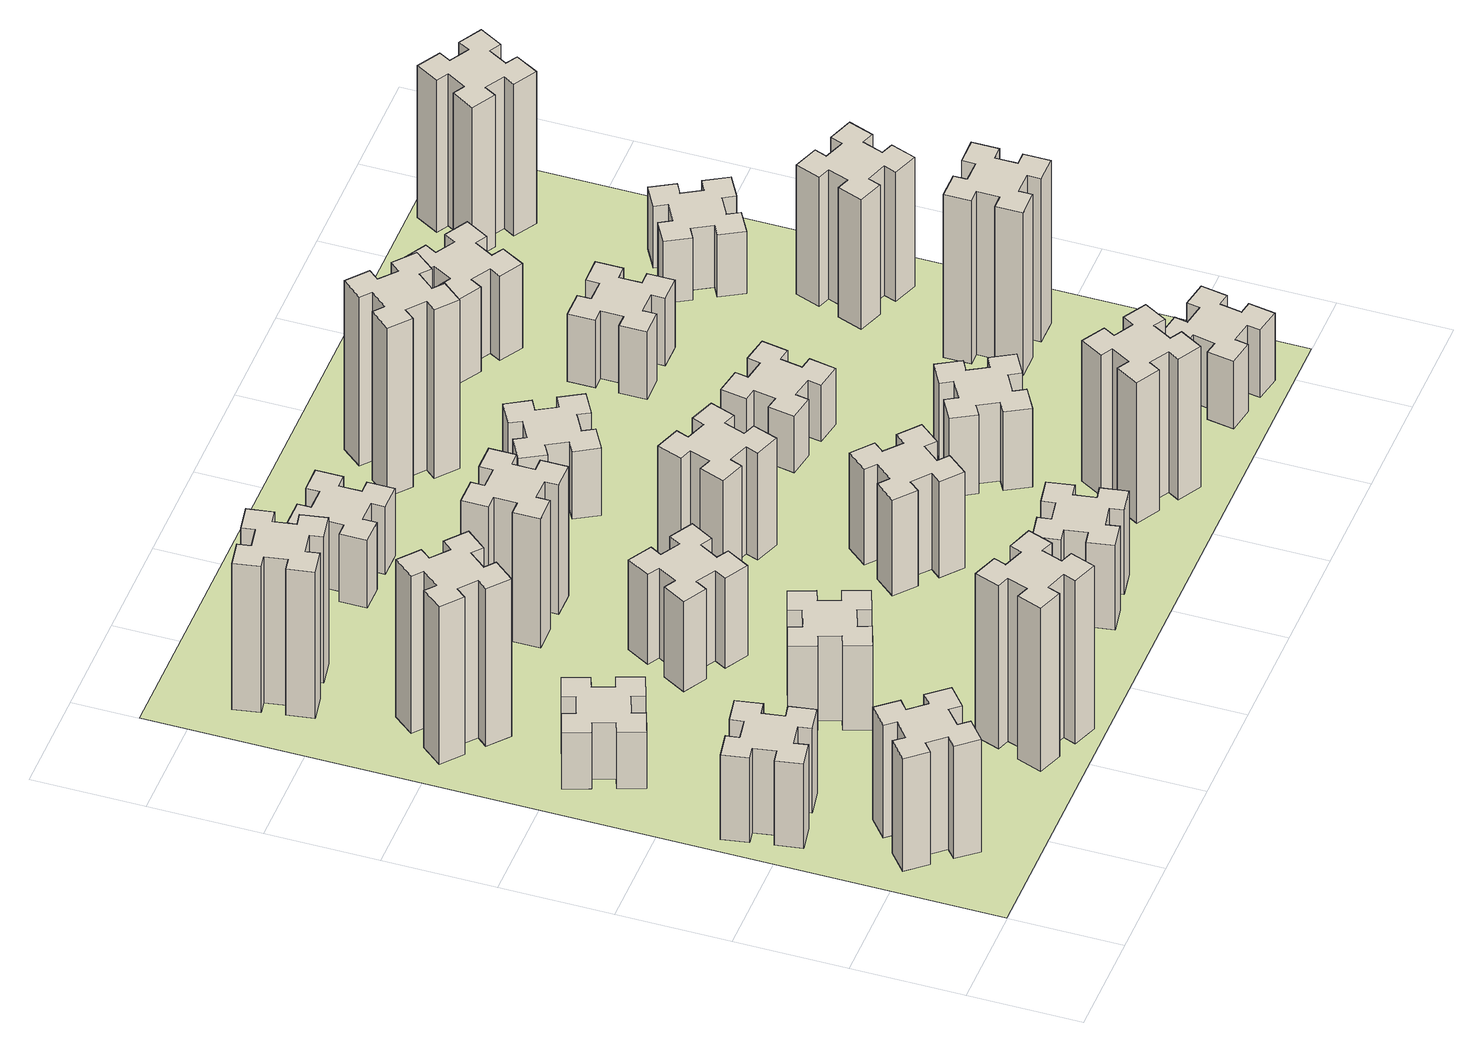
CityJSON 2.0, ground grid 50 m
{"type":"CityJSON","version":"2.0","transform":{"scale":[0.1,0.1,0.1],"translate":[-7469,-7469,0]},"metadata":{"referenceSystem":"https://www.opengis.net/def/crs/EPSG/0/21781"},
"CityObjects":{
"building1":{"type":"Building","attributes":{"class":"1000","function":"1000","usage":"1000","yearOfConstruction":2016,"roofType":"1000","measuredHeight":60,"storeysAboveGround":30,"storeysBelowGround":0},"geometry":[{"type":"Solid","lod":"1","boundaries":[[[[0,1,2,3,4,5,6,7,8,9,10,11,12,13,14,15,16,17,18,19]],[[17,16,20,21]],[[16,15,22,20]],[[15,14,23,22]],[[14,13,24,23]],[[13,12,25,24]],[[12,11,26,25]],[[11,10,27,26]],[[10,9,28,27]],[[9,8,29,28]],[[8,7,30,29]],[[7,6,31,30]],[[6,5,32,31]],[[5,4,33,32]],[[4,3,34,33]],[[3,2,35,34]],[[2,1,36,35]],[[1,0,37,36]],[[0,19,38,37]],[[19,18,39,38]],[[18,17,21,39]],[[24,25,26,27,28,29,30,31,32,33,34,35,36,37,38,39,21,20,22,23]]]]}]},
"building2":{"type":"Building","attributes":{"class":"1000","function":"1000","usage":"1000","yearOfConstruction":2016,"roofType":"1000","measuredHeight":45,"storeysAboveGround":30,"storeysBelowGround":0},"geometry":[{"type":"Solid","lod":"1","boundaries":[[[[40,41,42,43,44,45,46,47,48,49,50,51,52,53,54,55,56,57,58,59]],[[57,56,60,61]],[[56,55,62,60]],[[55,54,63,62]],[[54,53,64,63]],[[53,52,65,64]],[[52,51,66,65]],[[51,50,67,66]],[[50,49,68,67]],[[49,48,69,68]],[[48,47,70,69]],[[47,46,71,70]],[[46,45,72,71]],[[45,44,73,72]],[[44,43,74,73]],[[43,42,75,74]],[[42,41,76,75]],[[41,40,77,76]],[[40,59,78,77]],[[59,58,79,78]],[[58,57,61,79]],[[64,65,66,67,68,69,70,71,72,73,74,75,76,77,78,79,61,60,62,63]]]]}]},
"building3":{"type":"Building","attributes":{"class":"1000","function":"1000","usage":"1000","yearOfConstruction":2016,"roofType":"1000","measuredHeight":30,"storeysAboveGround":30,"storeysBelowGround":0},"geometry":[{"type":"Solid","lod":"1","boundaries":[[[[80,81,82,83,84,85,86,87,88,89,90,91,92,93,94,95,96,97,98,99]],[[97,96,100,101]],[[96,95,102,100]],[[95,94,103,102]],[[94,93,104,103]],[[93,92,105,104]],[[92,91,106,105]],[[91,90,107,106]],[[90,89,108,107]],[[89,88,109,108]],[[88,87,110,109]],[[87,86,111,110]],[[86,85,112,111]],[[85,84,113,112]],[[84,83,114,113]],[[83,82,115,114]],[[82,81,116,115]],[[81,80,117,116]],[[80,99,118,117]],[[99,98,119,118]],[[98,97,101,119]],[[104,105,106,107,108,109,110,111,112,113,114,115,116,117,118,119,101,100,102,103]]]]}]},
"building4":{"type":"Building","attributes":{"class":"1000","function":"1000","usage":"1000","yearOfConstruction":2016,"roofType":"1000","measuredHeight":84,"storeysAboveGround":30,"storeysBelowGround":0},"geometry":[{"type":"Solid","lod":"1","boundaries":[[[[120,121,122,123,124,125,126,127,128,129,130,131,132,133,134,135,136,137,138,139]],[[137,136,140,141]],[[136,135,142,140]],[[135,134,143,142]],[[134,133,144,143]],[[133,132,145,144]],[[132,131,146,145]],[[131,130,147,146]],[[130,129,148,147]],[[129,128,149,148]],[[128,127,150,149]],[[127,126,151,150]],[[126,125,152,151]],[[125,124,153,152]],[[124,123,154,153]],[[123,122,155,154]],[[122,121,156,155]],[[121,120,157,156]],[[120,139,158,157]],[[139,138,159,158]],[[138,137,141,159]],[[144,145,146,147,148,149,150,151,152,153,154,155,156,157,158,159,141,140,142,143]]]]}]},
"building5":{"type":"Building","attributes":{"class":"1000","function":"1000","usage":"1000","yearOfConstruction":2016,"roofType":"1000","measuredHeight":87,"storeysAboveGround":30,"storeysBelowGround":0},"geometry":[{"type":"Solid","lod":"1","boundaries":[[[[160,161,162,163,164,165,166,167,168,169,170,171,172,173,174,175,176,177,178,179]],[[177,176,180,181]],[[176,175,182,180]],[[175,174,183,182]],[[174,173,184,183]],[[173,172,185,184]],[[172,171,186,185]],[[171,170,187,186]],[[170,169,188,187]],[[169,168,189,188]],[[168,167,190,189]],[[167,166,191,190]],[[166,165,192,191]],[[165,164,193,192]],[[164,163,194,193]],[[163,162,195,194]],[[162,161,196,195]],[[161,160,197,196]],[[160,179,198,197]],[[179,178,199,198]],[[178,177,181,199]],[[184,185,186,187,188,189,190,191,192,193,194,195,196,197,198,199,181,180,182,183]]]]}]},
"building6":{"type":"Building","attributes":{"class":"1000","function":"1000","usage":"1000","yearOfConstruction":2016,"roofType":"1000","measuredHeight":78,"storeysAboveGround":30,"storeysBelowGround":0},"geometry":[{"type":"Solid","lod":"1","boundaries":[[[[200,201,202,203,204,205,206,207,208,209,210,211,212,213,214,215,216,217,218,219]],[[217,216,220,221]],[[216,215,222,220]],[[215,214,223,222]],[[214,213,224,223]],[[213,212,225,224]],[[212,211,226,225]],[[211,210,227,226]],[[210,209,228,227]],[[209,208,229,228]],[[208,207,230,229]],[[207,206,231,230]],[[206,205,232,231]],[[205,204,233,232]],[[204,203,234,233]],[[203,202,235,234]],[[202,201,236,235]],[[201,200,237,236]],[[200,219,238,237]],[[219,218,239,238]],[[218,217,221,239]],[[224,225,226,227,228,229,230,231,232,233,234,235,236,237,238,239,221,220,222,223]]]]}]},
"building7":{"type":"Building","attributes":{"class":"1000","function":"1000","usage":"1000","yearOfConstruction":2016,"roofType":"1000","measuredHeight":45,"storeysAboveGround":30,"storeysBelowGround":0},"geometry":[{"type":"Solid","lod":"1","boundaries":[[[[240,241,242,243,244,245,246,247,248,249,250,251,252,253,254,255,256,257,258,259]],[[257,256,260,261]],[[256,255,262,260]],[[255,254,263,262]],[[254,253,264,263]],[[253,252,265,264]],[[252,251,266,265]],[[251,250,267,266]],[[250,249,268,267]],[[249,248,269,268]],[[248,247,270,269]],[[247,246,271,270]],[[246,245,272,271]],[[245,244,273,272]],[[244,243,274,273]],[[243,242,275,274]],[[242,241,276,275]],[[241,240,277,276]],[[240,259,278,277]],[[259,258,279,278]],[[258,257,261,279]],[[264,265,266,267,268,269,270,271,272,273,274,275,276,277,278,279,261,260,262,263]]]]}]},
"building8":{"type":"Building","attributes":{"class":"1000","function":"1000","usage":"1000","yearOfConstruction":2016,"roofType":"1000","measuredHeight":48,"storeysAboveGround":30,"storeysBelowGround":0},"geometry":[{"type":"Solid","lod":"1","boundaries":[[[[280,281,282,283,284,285,286,287,288,289,290,291,292,293,294,295,296,297,298,299]],[[297,296,300,301]],[[296,295,302,300]],[[295,294,303,302]],[[294,293,304,303]],[[293,292,305,304]],[[292,291,306,305]],[[291,290,307,306]],[[290,289,308,307]],[[289,288,309,308]],[[288,287,310,309]],[[287,286,311,310]],[[286,285,312,311]],[[285,284,313,312]],[[284,283,314,313]],[[283,282,315,314]],[[282,281,316,315]],[[281,280,317,316]],[[280,299,318,317]],[[299,298,319,318]],[[298,297,301,319]],[[304,305,306,307,308,309,310,311,312,313,314,315,316,317,318,319,301,300,302,303]]]]}]},
"building9":{"type":"Building","attributes":{"class":"1000","function":"1000","usage":"1000","yearOfConstruction":2016,"roofType":"1000","measuredHeight":69,"storeysAboveGround":30,"storeysBelowGround":0},"geometry":[{"type":"Solid","lod":"1","boundaries":[[[[320,321,322,323,324,325,326,327,328,329,330,331,332,333,334,335,336,337,338,339]],[[337,336,340,341]],[[336,335,342,340]],[[335,334,343,342]],[[334,333,344,343]],[[333,332,345,344]],[[332,331,346,345]],[[331,330,347,346]],[[330,329,348,347]],[[329,328,349,348]],[[328,327,350,349]],[[327,326,351,350]],[[326,325,352,351]],[[325,324,353,352]],[[324,323,354,353]],[[323,322,355,354]],[[322,321,356,355]],[[321,320,357,356]],[[320,339,358,357]],[[339,338,359,358]],[[338,337,341,359]],[[344,345,346,347,348,349,350,351,352,353,354,355,356,357,358,359,341,340,342,343]]]]}]},
"building10":{"type":"Building","attributes":{"class":"1000","function":"1000","usage":"1000","yearOfConstruction":2016,"roofType":"1000","measuredHeight":45,"storeysAboveGround":30,"storeysBelowGround":0},"geometry":[{"type":"Solid","lod":"1","boundaries":[[[[360,361,362,363,364,365,366,367,368,369,370,371,372,373,374,375,376,377,378,379]],[[377,376,380,381]],[[376,375,382,380]],[[375,374,383,382]],[[374,373,384,383]],[[373,372,385,384]],[[372,371,386,385]],[[371,370,387,386]],[[370,369,388,387]],[[369,368,389,388]],[[368,367,390,389]],[[367,366,391,390]],[[366,365,392,391]],[[365,364,393,392]],[[364,363,394,393]],[[363,362,395,394]],[[362,361,396,395]],[[361,360,397,396]],[[360,379,398,397]],[[379,378,399,398]],[[378,377,381,399]],[[384,385,386,387,388,389,390,391,392,393,394,395,396,397,398,399,381,380,382,383]]]]}]},
"building11":{"type":"Building","attributes":{"class":"1000","function":"1000","usage":"1000","yearOfConstruction":2016,"roofType":"1000","measuredHeight":36,"storeysAboveGround":30,"storeysBelowGround":0},"geometry":[{"type":"Solid","lod":"1","boundaries":[[[[400,401,402,403,404,405,406,407,408,409,410,411,412,413,414,415,416,417,418,419]],[[417,416,420,421]],[[416,415,422,420]],[[415,414,423,422]],[[414,413,424,423]],[[413,412,425,424]],[[412,411,426,425]],[[411,410,427,426]],[[410,409,428,427]],[[409,408,429,428]],[[408,407,430,429]],[[407,406,431,430]],[[406,405,432,431]],[[405,404,433,432]],[[404,403,434,433]],[[403,402,435,434]],[[402,401,436,435]],[[401,400,437,436]],[[400,419,438,437]],[[419,418,439,438]],[[418,417,421,439]],[[424,425,426,427,428,429,430,431,432,433,434,435,436,437,438,439,421,420,422,423]]]]}]},
"building12":{"type":"Building","attributes":{"class":"1000","function":"1000","usage":"1000","yearOfConstruction":2016,"roofType":"1000","measuredHeight":51,"storeysAboveGround":30,"storeysBelowGround":0},"geometry":[{"type":"Solid","lod":"1","boundaries":[[[[440,441,442,443,444,445,446,447,448,449,450,451,452,453,454,455,456,457,458,459]],[[457,456,460,461]],[[456,455,462,460]],[[455,454,463,462]],[[454,453,464,463]],[[453,452,465,464]],[[452,451,466,465]],[[451,450,467,466]],[[450,449,468,467]],[[449,448,469,468]],[[448,447,470,469]],[[447,446,471,470]],[[446,445,472,471]],[[445,444,473,472]],[[444,443,474,473]],[[443,442,475,474]],[[442,441,476,475]],[[441,440,477,476]],[[440,459,478,477]],[[459,458,479,478]],[[458,457,461,479]],[[464,465,466,467,468,469,470,471,472,473,474,475,476,477,478,479,461,460,462,463]]]]}]},
"building13":{"type":"Building","attributes":{"class":"1000","function":"1000","usage":"1000","yearOfConstruction":2016,"roofType":"1000","measuredHeight":57,"storeysAboveGround":30,"storeysBelowGround":0},"geometry":[{"type":"Solid","lod":"1","boundaries":[[[[480,481,482,483,484,485,486,487,488,489,490,491,492,493,494,495,496,497,498,499]],[[497,496,500,501]],[[496,495,502,500]],[[495,494,503,502]],[[494,493,504,503]],[[493,492,505,504]],[[492,491,506,505]],[[491,490,507,506]],[[490,489,508,507]],[[489,488,509,508]],[[488,487,510,509]],[[487,486,511,510]],[[486,485,512,511]],[[485,484,513,512]],[[484,483,514,513]],[[483,482,515,514]],[[482,481,516,515]],[[481,480,517,516]],[[480,499,518,517]],[[499,498,519,518]],[[498,497,501,519]],[[504,505,506,507,508,509,510,511,512,513,514,515,516,517,518,519,501,500,502,503]]]]}]},
"building14":{"type":"Building","attributes":{"class":"1000","function":"1000","usage":"1000","yearOfConstruction":2016,"roofType":"1000","measuredHeight":36,"storeysAboveGround":30,"storeysBelowGround":0},"geometry":[{"type":"Solid","lod":"1","boundaries":[[[[520,521,522,523,524,525,526,527,528,529,530,531,532,533,534,535,536,537,538,539]],[[537,536,540,541]],[[536,535,542,540]],[[535,534,543,542]],[[534,533,544,543]],[[533,532,545,544]],[[532,531,546,545]],[[531,530,547,546]],[[530,529,548,547]],[[529,528,549,548]],[[528,527,550,549]],[[527,526,551,550]],[[526,525,552,551]],[[525,524,553,552]],[[524,523,554,553]],[[523,522,555,554]],[[522,521,556,555]],[[521,520,557,556]],[[520,539,558,557]],[[539,538,559,558]],[[538,537,541,559]],[[544,545,546,547,548,549,550,551,552,553,554,555,556,557,558,559,541,540,542,543]]]]}]},
"building15":{"type":"Building","attributes":{"class":"1000","function":"1000","usage":"1000","yearOfConstruction":2016,"roofType":"1000","measuredHeight":75,"storeysAboveGround":30,"storeysBelowGround":0},"geometry":[{"type":"Solid","lod":"1","boundaries":[[[[560,561,562,563,564,565,566,567,568,569,570,571,572,573,574,575,576,577,578,579]],[[577,576,580,581]],[[576,575,582,580]],[[575,574,583,582]],[[574,573,584,583]],[[573,572,585,584]],[[572,571,586,585]],[[571,570,587,586]],[[570,569,588,587]],[[569,568,589,588]],[[568,567,590,589]],[[567,566,591,590]],[[566,565,592,591]],[[565,564,593,592]],[[564,563,594,593]],[[563,562,595,594]],[[562,561,596,595]],[[561,560,597,596]],[[560,579,598,597]],[[579,578,599,598]],[[578,577,581,599]],[[584,585,586,587,588,589,590,591,592,593,594,595,596,597,598,599,581,580,582,583]]]]}]},
"building16":{"type":"Building","attributes":{"class":"1000","function":"1000","usage":"1000","yearOfConstruction":2016,"roofType":"1000","measuredHeight":90,"storeysAboveGround":30,"storeysBelowGround":0},"geometry":[{"type":"Solid","lod":"1","boundaries":[[[[600,601,602,603,604,605,606,607,608,609,610,611,612,613,614,615,616,617,618,619]],[[617,616,620,621]],[[616,615,622,620]],[[615,614,623,622]],[[614,613,624,623]],[[613,612,625,624]],[[612,611,626,625]],[[611,610,627,626]],[[610,609,628,627]],[[609,608,629,628]],[[608,607,630,629]],[[607,606,631,630]],[[606,605,632,631]],[[605,604,633,632]],[[604,603,634,633]],[[603,602,635,634]],[[602,601,636,635]],[[601,600,637,636]],[[600,619,638,637]],[[619,618,639,638]],[[618,617,621,639]],[[624,625,626,627,628,629,630,631,632,633,634,635,636,637,638,639,621,620,622,623]]]]}]},
"building17":{"type":"Building","attributes":{"class":"1000","function":"1000","usage":"1000","yearOfConstruction":2016,"roofType":"1000","measuredHeight":42,"storeysAboveGround":30,"storeysBelowGround":0},"geometry":[{"type":"Solid","lod":"1","boundaries":[[[[640,641,642,643,644,645,646,647,648,649,650,651,652,653,654,655,656,657,658,659]],[[657,656,660,661]],[[656,655,662,660]],[[655,654,663,662]],[[654,653,664,663]],[[653,652,665,664]],[[652,651,666,665]],[[651,650,667,666]],[[650,649,668,667]],[[649,648,669,668]],[[648,647,670,669]],[[647,646,671,670]],[[646,645,672,671]],[[645,644,673,672]],[[644,643,674,673]],[[643,642,675,674]],[[642,641,676,675]],[[641,640,677,676]],[[640,659,678,677]],[[659,658,679,678]],[[658,657,661,679]],[[664,665,666,667,668,669,670,671,672,673,674,675,676,677,678,679,661,660,662,663]]]]}]},
"building18":{"type":"Building","attributes":{"class":"1000","function":"1000","usage":"1000","yearOfConstruction":2016,"roofType":"1000","measuredHeight":30,"storeysAboveGround":30,"storeysBelowGround":0},"geometry":[{"type":"Solid","lod":"1","boundaries":[[[[680,681,682,683,684,685,686,687,688,689,690,691,692,693,694,695,696,697,698,699]],[[697,696,700,701]],[[696,695,702,700]],[[695,694,703,702]],[[694,693,704,703]],[[693,692,705,704]],[[692,691,706,705]],[[691,690,707,706]],[[690,689,708,707]],[[689,688,709,708]],[[688,687,710,709]],[[687,686,711,710]],[[686,685,712,711]],[[685,684,713,712]],[[684,683,714,713]],[[683,682,715,714]],[[682,681,716,715]],[[681,680,717,716]],[[680,699,718,717]],[[699,698,719,718]],[[698,697,701,719]],[[704,705,706,707,708,709,710,711,712,713,714,715,716,717,718,719,701,700,702,703]]]]}]},
"building19":{"type":"Building","attributes":{"class":"1000","function":"1000","usage":"1000","yearOfConstruction":2016,"roofType":"1000","measuredHeight":36,"storeysAboveGround":30,"storeysBelowGround":0},"geometry":[{"type":"Solid","lod":"1","boundaries":[[[[720,721,722,723,724,725,726,727,728,729,730,731,732,733,734,735,736,737,738,739]],[[737,736,740,741]],[[736,735,742,740]],[[735,734,743,742]],[[734,733,744,743]],[[733,732,745,744]],[[732,731,746,745]],[[731,730,747,746]],[[730,729,748,747]],[[729,728,749,748]],[[728,727,750,749]],[[727,726,751,750]],[[726,725,752,751]],[[725,724,753,752]],[[724,723,754,753]],[[723,722,755,754]],[[722,721,756,755]],[[721,720,757,756]],[[720,739,758,757]],[[739,738,759,758]],[[738,737,741,759]],[[744,745,746,747,748,749,750,751,752,753,754,755,756,757,758,759,741,740,742,743]]]]}]},
"building20":{"type":"Building","attributes":{"class":"1000","function":"1000","usage":"1000","yearOfConstruction":2016,"roofType":"1000","measuredHeight":36,"storeysAboveGround":30,"storeysBelowGround":0},"geometry":[{"type":"Solid","lod":"1","boundaries":[[[[760,761,762,763,764,765,766,767,768,769,770,771,772,773,774,775,776,777,778,779]],[[777,776,780,781]],[[776,775,782,780]],[[775,774,783,782]],[[774,773,784,783]],[[773,772,785,784]],[[772,771,786,785]],[[771,770,787,786]],[[770,769,788,787]],[[769,768,789,788]],[[768,767,790,789]],[[767,766,791,790]],[[766,765,792,791]],[[765,764,793,792]],[[764,763,794,793]],[[763,762,795,794]],[[762,761,796,795]],[[761,760,797,796]],[[760,779,798,797]],[[779,778,799,798]],[[778,777,781,799]],[[784,785,786,787,788,789,790,791,792,793,794,795,796,797,798,799,781,780,782,783]]]]}]},
"building21":{"type":"Building","attributes":{"class":"1000","function":"1000","usage":"1000","yearOfConstruction":2016,"roofType":"1000","measuredHeight":45,"storeysAboveGround":30,"storeysBelowGround":0},"geometry":[{"type":"Solid","lod":"1","boundaries":[[[[800,801,802,803,804,805,806,807,808,809,810,811,812,813,814,815,816,817,818,819]],[[817,816,820,821]],[[816,815,822,820]],[[815,814,823,822]],[[814,813,824,823]],[[813,812,825,824]],[[812,811,826,825]],[[811,810,827,826]],[[810,809,828,827]],[[809,808,829,828]],[[808,807,830,829]],[[807,806,831,830]],[[806,805,832,831]],[[805,804,833,832]],[[804,803,834,833]],[[803,802,835,834]],[[802,801,836,835]],[[801,800,837,836]],[[800,819,838,837]],[[819,818,839,838]],[[818,817,821,839]],[[824,825,826,827,828,829,830,831,832,833,834,835,836,837,838,839,821,820,822,823]]]]}]},
"building22":{"type":"Building","attributes":{"class":"1000","function":"1000","usage":"1000","yearOfConstruction":2016,"roofType":"1000","measuredHeight":87,"storeysAboveGround":30,"storeysBelowGround":0},"geometry":[{"type":"Solid","lod":"1","boundaries":[[[[840,841,842,843,844,845,846,847,848,849,850,851,852,853,854,855,856,857,858,859]],[[857,856,860,861]],[[856,855,862,860]],[[855,854,863,862]],[[854,853,864,863]],[[853,852,865,864]],[[852,851,866,865]],[[851,850,867,866]],[[850,849,868,867]],[[849,848,869,868]],[[848,847,870,869]],[[847,846,871,870]],[[846,845,872,871]],[[845,844,873,872]],[[844,843,874,873]],[[843,842,875,874]],[[842,841,876,875]],[[841,840,877,876]],[[840,859,878,877]],[[859,858,879,878]],[[858,857,861,879]],[[864,865,866,867,868,869,870,871,872,873,874,875,876,877,878,879,861,860,862,863]]]]}]},
"building23":{"type":"Building","attributes":{"class":"1000","function":"1000","usage":"1000","yearOfConstruction":2016,"roofType":"1000","measuredHeight":69,"storeysAboveGround":30,"storeysBelowGround":0},"geometry":[{"type":"Solid","lod":"1","boundaries":[[[[880,881,882,883,884,885,886,887,888,889,890,891,892,893,894,895,896,897,898,899]],[[897,896,900,901]],[[896,895,902,900]],[[895,894,903,902]],[[894,893,904,903]],[[893,892,905,904]],[[892,891,906,905]],[[891,890,907,906]],[[890,889,908,907]],[[889,888,909,908]],[[888,887,910,909]],[[887,886,911,910]],[[886,885,912,911]],[[885,884,913,912]],[[884,883,914,913]],[[883,882,915,914]],[[882,881,916,915]],[[881,880,917,916]],[[880,899,918,917]],[[899,898,919,918]],[[898,897,901,919]],[[904,905,906,907,908,909,910,911,912,913,914,915,916,917,918,919,901,900,902,903]]]]}]},
"building24":{"type":"Building","attributes":{"class":"1000","function":"1000","usage":"1000","yearOfConstruction":2016,"roofType":"1000","measuredHeight":33,"storeysAboveGround":30,"storeysBelowGround":0},"geometry":[{"type":"Solid","lod":"1","boundaries":[[[[920,921,922,923,924,925,926,927,928,929,930,931,932,933,934,935,936,937,938,939]],[[937,936,940,941]],[[936,935,942,940]],[[935,934,943,942]],[[934,933,944,943]],[[933,932,945,944]],[[932,931,946,945]],[[931,930,947,946]],[[930,929,948,947]],[[929,928,949,948]],[[928,927,950,949]],[[927,926,951,950]],[[926,925,952,951]],[[925,924,953,952]],[[924,923,954,953]],[[923,922,955,954]],[[922,921,956,955]],[[921,920,957,956]],[[920,939,958,957]],[[939,938,959,958]],[[938,937,941,959]],[[944,945,946,947,948,949,950,951,952,953,954,955,956,957,958,959,941,940,942,943]]]]}]},
"building25":{"type":"Building","attributes":{"class":"1000","function":"1000","usage":"1000","yearOfConstruction":2016,"roofType":"1000","measuredHeight":81,"storeysAboveGround":30,"storeysBelowGround":0},"geometry":[{"type":"Solid","lod":"1","boundaries":[[[[960,961,962,963,964,965,966,967,968,969,970,971,972,973,974,975,976,977,978,979]],[[977,976,980,981]],[[976,975,982,980]],[[975,974,983,982]],[[974,973,984,983]],[[973,972,985,984]],[[972,971,986,985]],[[971,970,987,986]],[[970,969,988,987]],[[969,968,989,988]],[[968,967,990,989]],[[967,966,991,990]],[[966,965,992,991]],[[965,964,993,992]],[[964,963,994,993]],[[963,962,995,994]],[[962,961,996,995]],[[961,960,997,996]],[[960,979,998,997]],[[979,978,999,998]],[[978,977,981,999]],[[984,985,986,987,988,989,990,991,992,993,994,995,996,997,998,999,981,980,982,983]]]]}]},
"landuse1":{"type":"LandUse","attributes":{"name":"plot1","function":"1010"},"geometry":[{"type":"MultiSurface","lod":"1","boundaries":[[[1000,1001,1002,1003]]]}]}
},
"vertices":[
[259,443,0],[323,366,0],[277,328,0],[354,236,0],[446,313,0],[408,359,0],[484,423,0],[523,377,0],[615,454,0],[538,546,0],[492,508,0],[427,584,0],[473,623,0],[396,715,0],[304,638,0],[343,592,0],[266,527,0],[228,573,0],[136,496,0],[213,404,0],[266,527,600],[228,573,600],[343,592,600],[304,638,600],[396,715,600],[473,623,600],[427,584,600],[492,508,600],[538,546,600],[615,454,600],[523,377,600],[484,423,600],[408,359,600],[446,313,600],[354,236,600],[277,328,600],[323,366,600],[259,443,600],[213,404,600],[136,496,600],
[392,1085,0],[375,1184,0],[434,1194,0],[413,1312,0],[295,1291,0],[305,1232,0],[207,1215,0],[197,1274,0],[78,1253,0],[99,1135,0],[158,1145,0],[176,1047,0],[117,1037,0],[137,918,0],[256,939,0],[245,998,0],[344,1016,0],[354,957,0],[472,977,0],[451,1096,0],[344,1016,450],[354,957,450],[245,998,450],[256,939,450],[137,918,450],[117,1037,450],[176,1047,450],[158,1145,450],[99,1135,450],[78,1253,450],[197,1274,450],[207,1215,450],[305,1232,450],[295,1291,450],[413,1312,450],[434,1194,450],[375,1184,450],[392,1085,450],[451,1096,450],[472,977,450],
[366,1735,0],[460,1769,0],[480,1713,0],[593,1754,0],[552,1867,0],[496,1846,0],[462,1940,0],[518,1960,0],[477,2073,0],[364,2032,0],[385,1976,0],[291,1942,0],[270,1998,0],[157,1957,0],[199,1844,0],[255,1865,0],[289,1771,0],[233,1750,0],[274,1637,0],[387,1679,0],[289,1771,300],[233,1750,300],[255,1865,300],[199,1844,300],[157,1957,300],[270,1998,300],[291,1942,300],[385,1976,300],[364,2032,300],[477,2073,300],[518,1960,300],[462,1940,300],[496,1846,300],[552,1867,300],[593,1754,300],[480,1713,300],[460,1769,300],[366,1735,300],[387,1679,300],[274,1637,300],
[266,2443,0],[343,2379,0],[304,2333,0],[396,2256,0],[473,2348,0],[427,2386,0],[492,2463,0],[538,2424,0],[615,2516,0],[523,2593,0],[484,2547,0],[408,2612,0],[446,2658,0],[354,2735,0],[277,2643,0],[323,2604,0],[259,2528,0],[213,2566,0],[136,2474,0],[228,2397,0],[259,2528,840],[213,2566,840],[323,2604,840],[277,2643,840],[354,2735,840],[446,2658,840],[408,2612,840],[484,2547,840],[523,2593,840],[615,2516,840],[538,2424,840],[492,2463,840],[427,2386,840],[473,2348,840],[396,2256,840],[304,2333,840],[343,2379,840],[266,2443,840],[228,2397,840],[136,2474,840],
[1202,191,0],[1236,285,0],[1292,264,0],[1333,377,0],[1220,418,0],[1200,362,0],[1106,396,0],[1127,452,0],[1014,493,0],[973,380,0],[1029,360,0],[995,266,0],[939,287,0],[897,174,0],[1010,133,0],[1031,189,0],[1125,155,0],[1104,99,0],[1217,57,0],[1258,170,0],[1125,155,870],[1104,99,870],[1031,189,870],[1010,133,870],[897,174,870],[939,287,870],[995,266,870],[1029,360,870],[973,380,870],[1014,493,870],[1127,452,870],[1106,396,870],[1200,362,870],[1220,418,870],[1333,377,870],[1292,264,870],[1236,285,870],[1202,191,870],[1258,170,870],[1217,57,870],
[492,3205,0],[475,3304,0],[534,3314,0],[513,3432,0],[395,3411,0],[405,3352,0],[307,3335,0],[297,3394,0],[178,3373,0],[199,3255,0],[258,3265,0],[276,3167,0],[217,3157,0],[237,3038,0],[356,3059,0],[345,3118,0],[444,3136,0],[454,3077,0],[572,3097,0],[551,3216,0],[444,3136,780],[454,3077,780],[345,3118,780],[356,3059,780],[237,3038,780],[217,3157,780],[276,3167,780],[258,3265,780],[199,3255,780],[178,3373,780],[297,3394,780],[307,3335,780],[405,3352,780],[395,3411,780],[513,3432,780],[534,3314,780],[475,3304,780],[492,3205,780],[551,3216,780],[572,3097,780],
[1136,1106,0],[1102,1200,0],[1158,1220,0],[1117,1333,0],[1004,1292,0],[1025,1236,0],[931,1202,0],[910,1258,0],[797,1217,0],[839,1104,0],[895,1125,0],[929,1031,0],[873,1010,0],[914,897,0],[1027,939,0],[1006,995,0],[1100,1029,0],[1120,973,0],[1233,1014,0],[1192,1127,0],[1100,1029,450],[1120,973,450],[1006,995,450],[1027,939,450],[914,897,450],[873,1010,450],[929,1031,450],[895,1125,450],[839,1104,450],[797,1217,450],[910,1258,450],[931,1202,450],[1025,1236,450],[1004,1292,450],[1117,1333,450],[1158,1220,450],[1102,1200,450],[1136,1106,450],[1192,1127,450],[1233,1014,450],
[1045,1854,0],[995,1767,0],[943,1797,0],[883,1693,0],[987,1633,0],[1017,1685,0],[1104,1635,0],[1074,1583,0],[1178,1523,0],[1238,1627,0],[1186,1657,0],[1236,1744,0],[1288,1714,0],[1348,1818,0],[1244,1878,0],[1214,1826,0],[1127,1876,0],[1157,1928,0],[1053,1988,0],[993,1884,0],[1127,1876,480],[1157,1928,480],[1214,1826,480],[1244,1878,480],[1348,1818,480],[1288,1714,480],[1236,1744,480],[1186,1657,480],[1238,1627,480],[1178,1523,480],[1074,1583,480],[1104,1635,480],[1017,1685,480],[987,1633,480],[883,1693,480],[943,1797,480],[995,1767,480],[1045,1854,480],[993,1884,480],[1053,1988,480],
[1225,2445,0],[1225,2545,0],[1285,2545,0],[1285,2665,0],[1165,2665,0],[1165,2605,0],[1065,2605,0],[1065,2665,0],[945,2665,0],[945,2545,0],[1005,2545,0],[1005,2445,0],[945,2445,0],[945,2325,0],[1065,2325,0],[1065,2385,0],[1165,2385,0],[1165,2325,0],[1285,2325,0],[1285,2445,0],[1165,2385,690],[1165,2325,690],[1065,2385,690],[1065,2325,690],[945,2325,690],[945,2445,690],[1005,2445,690],[1005,2545,690],[945,2545,690],[945,2665,690],[1065,2665,690],[1065,2605,690],[1165,2605,690],[1165,2665,690],[1285,2665,690],[1285,2545,690],[1225,2545,690],[1225,2445,690],[1285,2445,690],[1285,2325,690],
[1985,492,0],[1887,475,0],[1877,534,0],[1758,513,0],[1779,395,0],[1838,405,0],[1856,307,0],[1797,297,0],[1817,178,0],[1936,199,0],[1925,258,0],[2024,276,0],[2034,217,0],[2152,237,0],[2131,356,0],[2072,345,0],[2055,444,0],[2114,454,0],[2093,572,0],[1975,551,0],[2055,444,450],[2114,454,450],[2072,345,450],[2131,356,450],[2152,237,450],[2034,217,450],[2024,276,450],[1925,258,450],[1936,199,450],[1817,178,450],[1797,297,450],[1856,307,450],[1838,405,450],[1779,395,450],[1758,513,450],[1877,534,450],[1887,475,450],[1985,492,450],[1975,551,450],[2093,572,450],
[1225,3185,0],[1225,3285,0],[1285,3285,0],[1285,3405,0],[1165,3405,0],[1165,3345,0],[1065,3345,0],[1065,3405,0],[945,3405,0],[945,3285,0],[1005,3285,0],[1005,3185,0],[945,3185,0],[945,3065,0],[1065,3065,0],[1065,3125,0],[1165,3125,0],[1165,3065,0],[1285,3065,0],[1285,3185,0],[1165,3125,360],[1165,3065,360],[1065,3125,360],[1065,3065,360],[945,3065,360],[945,3185,360],[1005,3185,360],[1005,3285,360],[945,3285,360],[945,3405,360],[1065,3405,360],[1065,3345,360],[1165,3345,360],[1165,3405,360],[1285,3405,360],[1285,3285,360],[1225,3285,360],[1225,3185,360],[1285,3185,360],[1285,3065,360],
[1903,1224,0],[1839,1148,0],[1793,1186,0],[1716,1094,0],[1808,1017,0],[1846,1063,0],[1923,999,0],[1884,953,0],[1976,876,0],[2053,968,0],[2007,1006,0],[2072,1083,0],[2118,1044,0],[2195,1136,0],[2103,1213,0],[2064,1167,0],[1988,1232,0],[2026,1278,0],[1934,1355,0],[1857,1263,0],[1988,1232,510],[2026,1278,510],[2064,1167,510],[2103,1213,510],[2195,1136,510],[2118,1044,510],[2072,1083,510],[2007,1006,510],[2053,968,510],[1976,876,510],[1884,953,510],[1923,999,510],[1846,1063,510],[1808,1017,510],[1716,1094,510],[1793,1186,510],[1839,1148,510],[1903,1224,510],[1857,1263,510],[1934,1355,510],
[1842,1771,0],[1876,1865,0],[1932,1844,0],[1973,1957,0],[1860,1998,0],[1840,1942,0],[1746,1976,0],[1767,2032,0],[1654,2073,0],[1613,1960,0],[1669,1940,0],[1635,1846,0],[1579,1867,0],[1537,1754,0],[1650,1713,0],[1671,1769,0],[1765,1735,0],[1744,1679,0],[1857,1637,0],[1898,1750,0],[1765,1735,570],[1744,1679,570],[1671,1769,570],[1650,1713,570],[1537,1754,570],[1579,1867,570],[1635,1846,570],[1669,1940,570],[1613,1960,570],[1654,2073,570],[1767,2032,570],[1746,1976,570],[1840,1942,570],[1860,1998,570],[1973,1957,570],[1932,1844,570],[1876,1865,570],[1842,1771,570],[1898,1750,570],[1857,1637,570],
[1976,2607,0],[1926,2694,0],[1978,2724,0],[1918,2828,0],[1814,2768,0],[1844,2716,0],[1757,2666,0],[1727,2718,0],[1623,2658,0],[1683,2554,0],[1735,2584,0],[1785,2497,0],[1733,2467,0],[1793,2363,0],[1897,2423,0],[1867,2475,0],[1954,2525,0],[1984,2473,0],[2088,2533,0],[2028,2637,0],[1954,2525,360],[1984,2473,360],[1867,2475,360],[1897,2423,360],[1793,2363,360],[1733,2467,360],[1785,2497,360],[1735,2584,360],[1683,2554,360],[1623,2658,360],[1727,2718,360],[1757,2666,360],[1844,2716,360],[1814,2768,360],[1918,2828,360],[1978,2724,360],[1926,2694,360],[1976,2607,360],[2028,2637,360],[2088,2533,360],
[2766,277,0],[2816,364,0],[2868,334,0],[2928,438,0],[2824,498,0],[2794,446,0],[2707,496,0],[2737,548,0],[2633,608,0],[2573,504,0],[2625,474,0],[2575,387,0],[2523,417,0],[2463,313,0],[2567,253,0],[2597,305,0],[2684,255,0],[2654,203,0],[2758,143,0],[2818,247,0],[2684,255,750],[2654,203,750],[2597,305,750],[2567,253,750],[2463,313,750],[2523,417,750],[2575,387,750],[2625,474,750],[2573,504,750],[2633,608,750],[2737,548,750],[2707,496,750],[2794,446,750],[2824,498,750],[2928,438,750],[2868,334,750],[2816,364,750],[2766,277,750],[2818,247,750],[2758,143,750],
[1907,3126,0],[1972,3203,0],[2018,3164,0],[2095,3256,0],[2003,3333,0],[1964,3287,0],[1888,3352,0],[1926,3398,0],[1834,3475,0],[1757,3383,0],[1803,3344,0],[1739,3268,0],[1693,3306,0],[1616,3214,0],[1708,3137,0],[1746,3183,0],[1823,3119,0],[1784,3073,0],[1876,2996,0],[1953,3088,0],[1823,3119,900],[1784,3073,900],[1746,3183,900],[1708,3137,900],[1616,3214,900],[1693,3306,900],[1739,3268,900],[1803,3344,900],[1757,3383,900],[1834,3475,900],[1926,3398,900],[1888,3352,900],[1964,3287,900],[2003,3333,900],[2095,3256,900],[2018,3164,900],[1972,3203,900],[1907,3126,900],[1953,3088,900],[1876,2996,900],
[2607,895,0],[2694,945,0],[2724,893,0],[2828,953,0],[2768,1057,0],[2716,1027,0],[2666,1114,0],[2718,1144,0],[2658,1248,0],[2554,1188,0],[2584,1136,0],[2497,1086,0],[2467,1138,0],[2363,1078,0],[2423,974,0],[2475,1004,0],[2525,917,0],[2473,887,0],[2533,783,0],[2637,843,0],[2525,917,420],[2473,887,420],[2475,1004,420],[2423,974,420],[2363,1078,420],[2467,1138,420],[2497,1086,420],[2584,1136,420],[2554,1188,420],[2658,1248,420],[2718,1144,420],[2666,1114,420],[2716,1027,420],[2768,1057,420],[2828,953,420],[2724,893,420],[2694,945,420],[2607,895,420],[2637,843,420],[2533,783,420],
[2427,1756,0],[2525,1738,0],[2515,1679,0],[2633,1658,0],[2654,1777,0],[2595,1787,0],[2612,1885,0],[2671,1875,0],[2692,1993,0],[2574,2014,0],[2564,1955,0],[2465,1972,0],[2476,2031,0],[2357,2052,0],[2337,1934,0],[2396,1924,0],[2378,1825,0],[2319,1836,0],[2298,1717,0],[2417,1697,0],[2378,1825,300],[2319,1836,300],[2396,1924,300],[2337,1934,300],[2357,2052,300],[2476,2031,300],[2465,1972,300],[2564,1955,300],[2574,2014,300],[2692,1993,300],[2671,1875,300],[2612,1885,300],[2595,1787,300],[2654,1777,300],[2633,1658,300],[2515,1679,300],[2525,1738,300],[2427,1756,300],[2417,1697,300],[2298,1717,300],
[3404,375,0],[3305,392,0],[3316,451,0],[3197,472,0],[3177,354,0],[3236,344,0],[3218,245,0],[3159,256,0],[3138,137,0],[3257,117,0],[3267,176,0],[3365,158,0],[3355,99,0],[3473,78,0],[3494,197,0],[3435,207,0],[3452,305,0],[3511,295,0],[3532,413,0],[3414,434,0],[3452,305,360],[3511,295,360],[3435,207,360],[3494,197,360],[3473,78,360],[3355,99,360],[3365,158,360],[3267,176,360],[3257,117,360],[3138,137,360],[3159,256,360],[3218,245,360],[3236,344,360],[3177,354,360],[3197,472,360],[3316,451,360],[3305,392,360],[3404,375,360],[3414,434,360],[3532,413,360],
[2805,2545,0],[2805,2645,0],[2865,2645,0],[2865,2765,0],[2745,2765,0],[2745,2705,0],[2645,2705,0],[2645,2765,0],[2525,2765,0],[2525,2645,0],[2585,2645,0],[2585,2545,0],[2525,2545,0],[2525,2425,0],[2645,2425,0],[2645,2485,0],[2745,2485,0],[2745,2425,0],[2865,2425,0],[2865,2545,0],[2745,2485,360],[2745,2425,360],[2645,2485,360],[2645,2425,360],[2525,2425,360],[2525,2545,360],[2585,2545,360],[2585,2645,360],[2525,2645,360],[2525,2765,360],[2645,2765,360],[2645,2705,360],[2745,2705,360],[2745,2765,360],[2865,2765,360],[2865,2645,360],[2805,2645,360],[2805,2545,360],[2865,2545,360],[2865,2425,360],
[2497,3165,0],[2584,3115,0],[2554,3063,0],[2658,3003,0],[2718,3107,0],[2666,3137,0],[2716,3224,0],[2768,3194,0],[2828,3298,0],[2724,3358,0],[2694,3306,0],[2607,3356,0],[2637,3408,0],[2533,3468,0],[2473,3364,0],[2525,3334,0],[2475,3247,0],[2423,3277,0],[2363,3173,0],[2467,3113,0],[2475,3247,450],[2423,3277,450],[2525,3334,450],[2473,3364,450],[2533,3468,450],[2637,3408,450],[2607,3356,450],[2694,3306,450],[2724,3358,450],[2828,3298,450],[2768,3194,450],[2716,3224,450],[2666,3137,450],[2718,3107,450],[2658,3003,450],[2554,3063,450],[2584,3115,450],[2497,3165,450],[2467,3113,450],[2363,3173,450],
[3445,1165,0],[3445,1265,0],[3505,1265,0],[3505,1385,0],[3385,1385,0],[3385,1325,0],[3285,1325,0],[3285,1385,0],[3165,1385,0],[3165,1265,0],[3225,1265,0],[3225,1165,0],[3165,1165,0],[3165,1045,0],[3285,1045,0],[3285,1105,0],[3385,1105,0],[3385,1045,0],[3505,1045,0],[3505,1165,0],[3385,1105,870],[3385,1045,870],[3285,1105,870],[3285,1045,870],[3165,1045,870],[3165,1165,870],[3225,1165,870],[3225,1265,870],[3165,1265,870],[3165,1385,870],[3285,1385,870],[3285,1325,870],[3385,1325,870],[3385,1385,870],[3505,1385,870],[3505,1265,870],[3445,1265,870],[3445,1165,870],[3505,1165,870],[3505,1045,870],
[3351,1769,0],[3445,1735,0],[3424,1679,0],[3537,1637,0],[3578,1750,0],[3522,1771,0],[3556,1865,0],[3612,1844,0],[3653,1957,0],[3540,1998,0],[3520,1942,0],[3426,1976,0],[3447,2032,0],[3334,2073,0],[3293,1960,0],[3349,1940,0],[3315,1846,0],[3259,1867,0],[3217,1754,0],[3330,1713,0],[3315,1846,690],[3259,1867,690],[3349,1940,690],[3293,1960,690],[3334,2073,690],[3447,2032,690],[3426,1976,690],[3520,1942,690],[3540,1998,690],[3653,1957,690],[3612,1844,690],[3556,1865,690],[3522,1771,690],[3578,1750,690],[3537,1637,690],[3424,1679,690],[3445,1735,690],[3351,1769,690],[3330,1713,690],[3217,1754,690],
[3215,2484,0],[3265,2397,0],[3213,2367,0],[3273,2263,0],[3377,2323,0],[3347,2375,0],[3434,2425,0],[3464,2373,0],[3568,2433,0],[3508,2537,0],[3456,2507,0],[3406,2594,0],[3458,2624,0],[3398,2728,0],[3294,2668,0],[3324,2616,0],[3237,2566,0],[3207,2618,0],[3103,2558,0],[3163,2454,0],[3237,2566,330],[3207,2618,330],[3324,2616,330],[3294,2668,330],[3398,2728,330],[3458,2624,330],[3406,2594,330],[3456,2507,330],[3508,2537,330],[3568,2433,330],[3464,2373,330],[3434,2425,330],[3347,2375,330],[3377,2323,330],[3273,2263,330],[3213,2367,330],[3265,2397,330],[3215,2484,330],[3163,2454,330],[3103,2558,330],
[3237,3365,0],[3324,3315,0],[3294,3263,0],[3398,3203,0],[3458,3307,0],[3406,3337,0],[3456,3424,0],[3508,3394,0],[3568,3498,0],[3464,3558,0],[3434,3506,0],[3347,3556,0],[3377,3608,0],[3273,3668,0],[3213,3564,0],[3265,3534,0],[3215,3447,0],[3163,3477,0],[3103,3373,0],[3207,3313,0],[3215,3447,810],[3163,3477,810],[3265,3534,810],[3213,3564,810],[3273,3668,810],[3377,3608,810],[3347,3556,810],[3434,3506,810],[3464,3558,810],[3568,3498,810],[3508,3394,810],[3456,3424,810],[3406,3337,810],[3458,3307,810],[3398,3203,810],[3294,3263,810],[3324,3315,810],[3237,3365,810],[3207,3313,810],[3103,3373,810],
[5,3705,0],[3705,3705,0],[3705,5,0],[5,5,0]
]}
